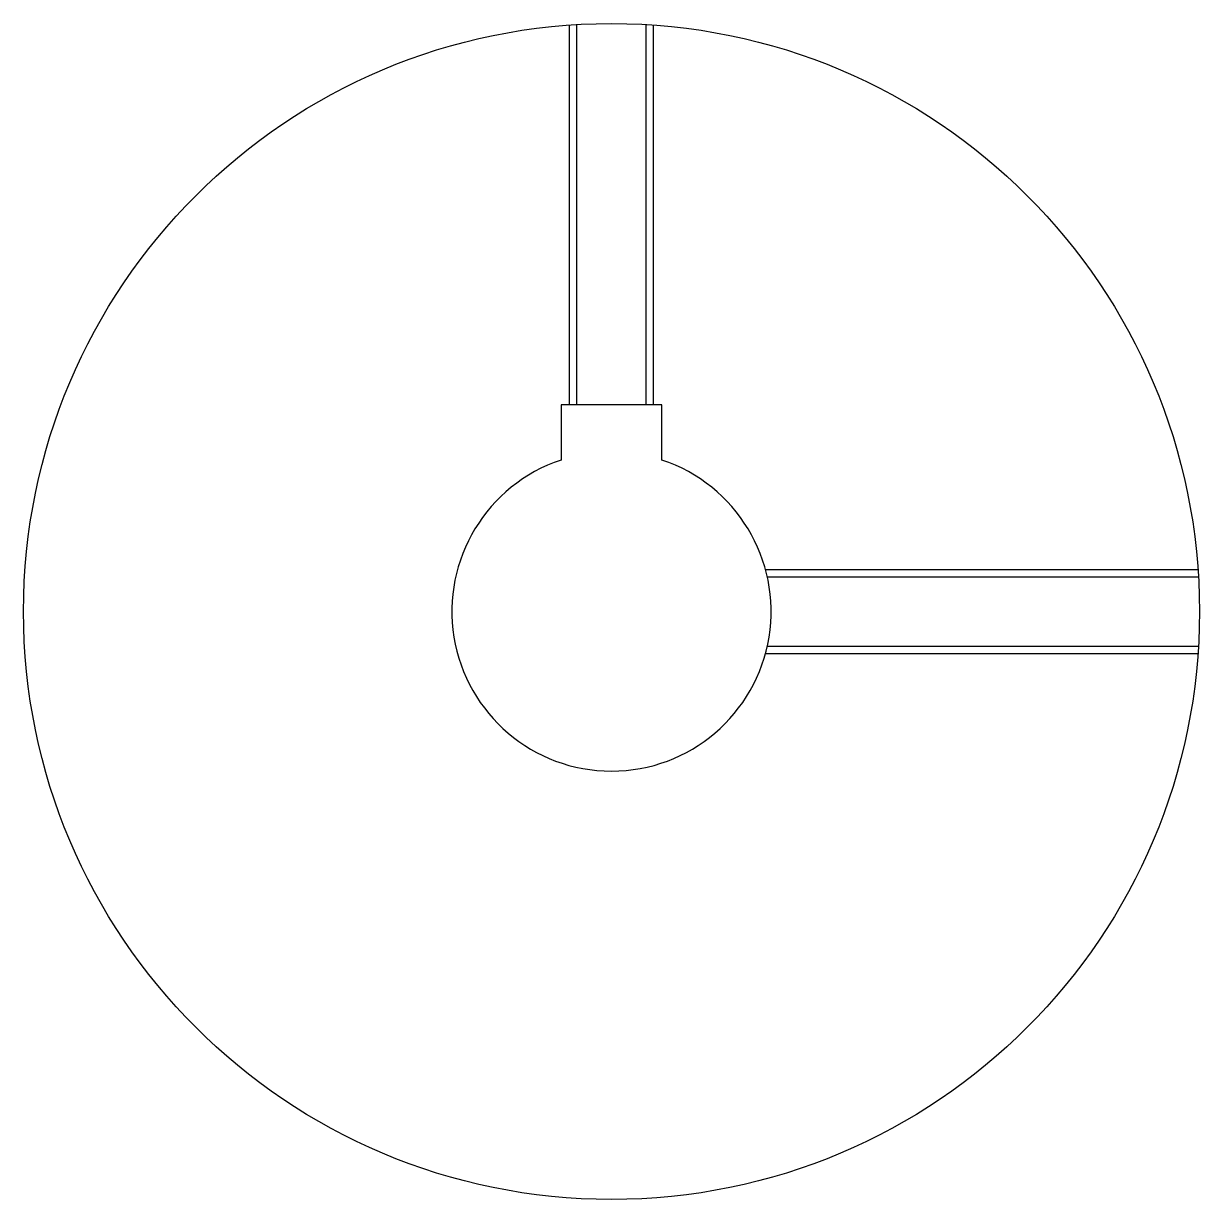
# Model space of a CAD drawing. Header units: metres. Extents: x 202 to 512, y 159 to 249.
# Drawn here: x 442.5 to 512.5, y 168.8 to 238.8 of the extents above.
import ezdxf

# ---------------------------------------------------------------- set-up
doc = ezdxf.new("R2010")
doc.units = ezdxf.units.M

msp = doc.modelspace()

# ---------------------------------------------------------------- linework, layer by layer
at = {"color": 4}
for points in [[(475, 216.050003), (475, 238.660599)], [(475.434998, 216.050003), (475.434998, 238.689026)], [(479.565002, 216.050003), (479.565002, 238.689026)], [(480, 216.050003), (480, 238.660599)], [(480.5, 212.763885), (480.5, 216.050003), (474.5, 216.050003), (474.5, 212.763885)], [(486.665161, 206.25), (512.410583, 206.25)], [(486.772858, 205.815002), (512.439026, 205.815002)], [(486.772858, 201.684998), (512.439026, 201.684998)], [(486.665161, 201.25), (512.410583, 201.25)]]:
    msp.add_lwpolyline(points, dxfattribs=at)
msp.add_circle((477.5, 203.75), 35, dxfattribs=at)
msp.add_arc((477.5, 203.75), 9.5, 108.40848033, 71.59151967, dxfattribs=at)

doc.saveas('drawing.dxf')
